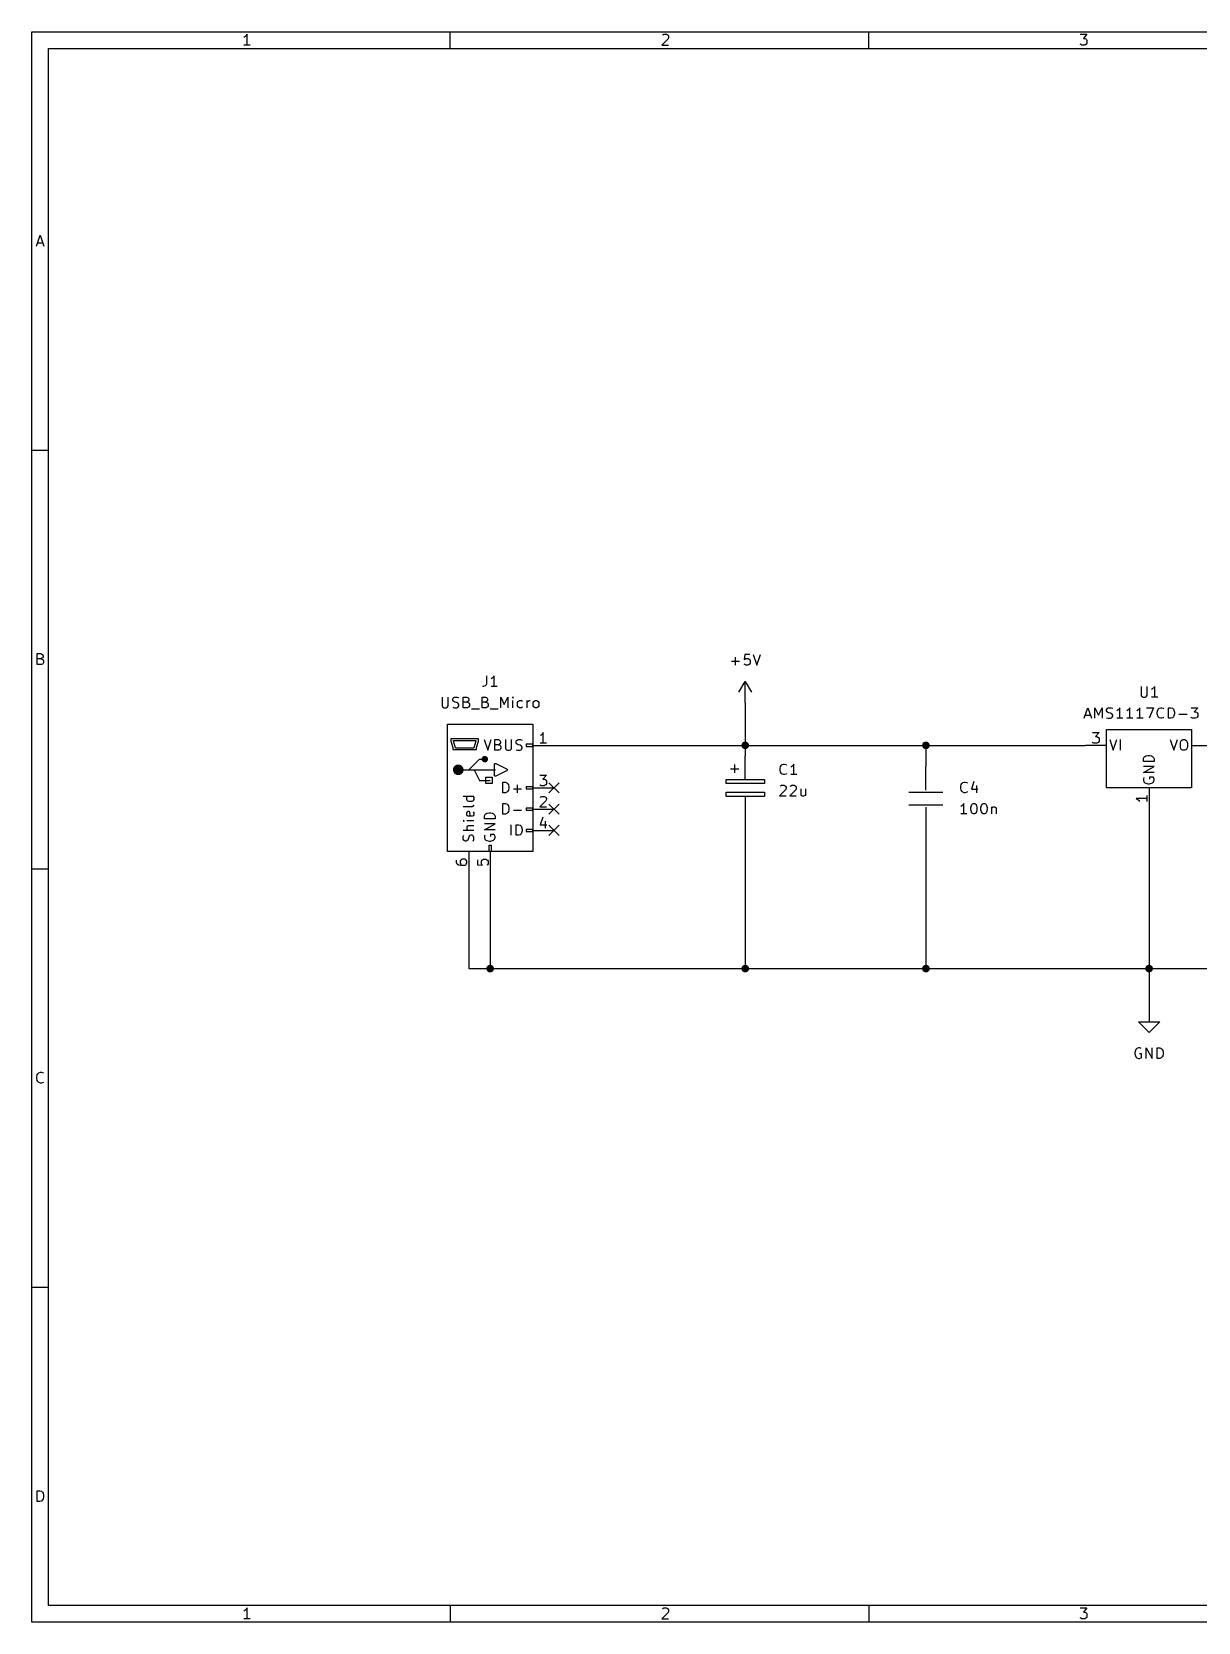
# Model space of a CAD drawing. Extents: x 0.4 to 11.3, y -7.9 to -0.4.
# Drawn here: x 0.39 to 5.88, y -7.87 to -0.39 of the extents above; entities that cross this region are included whole.
import ezdxf

# ---------------------------------------------------------------- set-up
doc = ezdxf.new("R2010")
doc.units = 0
doc.header["$MEASUREMENT"] = 0
for name, color, linetype in [('BLUE2', 5, 'CONTINUOUS'), ('CYAN2', 4, 'CONTINUOUS'), ('GREEN3', 91, 'CONTINUOUS'), ('LYELLOW', 51, 'CONTINUOUS'), ('RED2', 1, 'CONTINUOUS'), ('RED3', 11, 'CONTINUOUS')]:
    doc.layers.add(name, color=color, linetype=linetype)

msp = doc.modelspace()

# ---------------------------------------------------------------- linework, layer by layer
at = {"layer": 'BLUE2', "linetype": 'CONTINUOUS'}
for p, q in [((2.826, -3.926), (2.874, -3.974)), ((2.874, -3.926), (2.826, -3.974)), ((2.826, -4.026), (2.874, -4.074)), ((2.874, -4.026), (2.826, -4.074)), ((2.826, -4.126), (2.874, -4.174)), ((2.874, -4.126), (2.826, -4.174))]:
    msp.add_line(p, q, dxfattribs=at)
at = {"layer": 'CYAN2', "linetype": 'CONTINUOUS'}
for p, q in [((3.6857, -3.3538), (3.7238, -3.3538)), ((3.7048, -3.3728), (3.7048, -3.3347)), ((3.7476, -3.3228), (3.7452, -3.3466)), ((3.7452, -3.3466), (3.7476, -3.3442)), ((3.7714, -3.3228), (3.7476, -3.3228)), ((3.7476, -3.3442), (3.7524, -3.3419)), ((3.7524, -3.3419), (3.7643, -3.3419)), ((3.7643, -3.3419), (3.769, -3.3442)), ((3.769, -3.3442), (3.7714, -3.3466)), ((3.7714, -3.3466), (3.7738, -3.3514)), ((3.7738, -3.3633), (3.7714, -3.368)), ((3.7738, -3.3514), (3.7738, -3.3633)), ((3.7881, -3.3228), (3.8048, -3.3728)), ((3.8048, -3.3728), (3.8214, -3.3228)), ((2.5333, -3.4228), (2.5333, -3.4585)), ((2.5595, -3.4347), (2.5548, -3.4371)), ((2.5643, -3.4299), (2.5595, -3.4347)), ((2.569, -3.4228), (2.5643, -3.4299)), ((2.569, -3.4728), (2.569, -3.4228)), ((3.7476, -3.3704), (3.7452, -3.368)), ((3.7524, -3.3728), (3.7476, -3.3704)), ((3.7643, -3.3728), (3.7524, -3.3728)), ((3.769, -3.3704), (3.7643, -3.3728)), ((3.7714, -3.368), (3.769, -3.3704)), ((2.519, -3.4728), (2.5143, -3.4728)), ((2.5262, -3.4704), (2.519, -3.4728)), ((2.531, -3.4657), (2.5262, -3.4704)), ((2.5333, -3.4585), (2.531, -3.4657)), ((2.5833, -3.4728), (2.5548, -3.4728)), ((5.6119, -3.4728), (5.6119, -3.5133)), ((5.6119, -3.5133), (5.6143, -3.518)), ((5.6381, -3.518), (5.6405, -3.5133)), ((5.6405, -3.5133), (5.6405, -3.4728)), ((5.6667, -3.4847), (5.6619, -3.4871)), ((5.6714, -3.4799), (5.6667, -3.4847)), ((5.6762, -3.4728), (5.6714, -3.4799)), ((5.6762, -3.5228), (5.6762, -3.4728)), ((2.3238, -3.5228), (2.3238, -3.5633)), ((2.3238, -3.5633), (2.3262, -3.568)), ((2.3262, -3.568), (2.3286, -3.5704)), ((2.3286, -3.5704), (2.3333, -3.5728)), ((2.3333, -3.5728), (2.3429, -3.5728)), ((2.3429, -3.5728), (2.3476, -3.5704)), ((2.3476, -3.5704), (2.35, -3.568)), ((2.35, -3.568), (2.3524, -3.5633)), ((2.3524, -3.5633), (2.3524, -3.5228)), ((2.3738, -3.5323), (2.3762, -3.5276)), ((2.3738, -3.5371), (2.3738, -3.5323)), ((2.3762, -3.5419), (2.3738, -3.5371)), ((2.3738, -3.5704), (2.381, -3.5728)), ((2.3762, -3.5276), (2.3786, -3.5252)), ((2.3786, -3.5442), (2.3762, -3.5419)), ((2.3786, -3.5252), (2.3833, -3.5228)), ((2.3833, -3.5466), (2.3786, -3.5442)), ((2.381, -3.5728), (2.3929, -3.5728)), ((2.3833, -3.5228), (2.3952, -3.5228)), ((2.3929, -3.549), (2.3833, -3.5466)), ((2.3976, -3.5514), (2.3929, -3.549)), ((2.3929, -3.5728), (2.3976, -3.5704)), ((2.3952, -3.5228), (2.4024, -3.5252)), ((2.4, -3.5538), (2.3976, -3.5514)), ((2.3976, -3.5704), (2.4, -3.568)), ((2.4024, -3.5585), (2.4, -3.5538)), ((2.4, -3.568), (2.4024, -3.5633)), ((2.4024, -3.5633), (2.4024, -3.5585)), ((2.4238, -3.5728), (2.4238, -3.5228)), ((2.4238, -3.5228), (2.4405, -3.5228)), ((2.4405, -3.5466), (2.4238, -3.5466)), ((2.4429, -3.5728), (2.4238, -3.5728)), ((2.4405, -3.5228), (2.4452, -3.5252)), ((2.4452, -3.5442), (2.4405, -3.5466)), ((2.4405, -3.5466), (2.4476, -3.549)), ((2.4476, -3.5704), (2.4429, -3.5728)), ((2.4452, -3.5252), (2.4476, -3.5276)), ((2.4476, -3.5419), (2.4452, -3.5442)), ((2.4476, -3.5276), (2.45, -3.5323)), ((2.45, -3.5371), (2.4476, -3.5419)), ((2.4476, -3.549), (2.45, -3.5514)), ((2.45, -3.568), (2.4476, -3.5704)), ((2.45, -3.5323), (2.45, -3.5371)), ((2.45, -3.5514), (2.4524, -3.5561)), ((2.4524, -3.5633), (2.45, -3.568)), ((2.4524, -3.5561), (2.4524, -3.5633)), ((2.4619, -3.5776), (2.5, -3.5776)), ((2.5119, -3.5728), (2.5119, -3.5228)), ((2.5119, -3.5228), (2.5286, -3.5228)), ((2.5286, -3.5466), (2.5119, -3.5466)), ((2.5309, -3.5728), (2.5119, -3.5728)), ((2.5286, -3.5228), (2.5333, -3.5252)), ((2.5333, -3.5442), (2.5286, -3.5466)), ((2.5286, -3.5466), (2.5357, -3.549)), ((2.5357, -3.5704), (2.5309, -3.5728)), ((2.5333, -3.5252), (2.5357, -3.5276)), ((2.5357, -3.5419), (2.5333, -3.5442)), ((2.5357, -3.5276), (2.5381, -3.5323)), ((2.5381, -3.5371), (2.5357, -3.5419)), ((2.5357, -3.549), (2.5381, -3.5514)), ((2.5381, -3.568), (2.5357, -3.5704)), ((2.5381, -3.5323), (2.5381, -3.5371)), ((2.5381, -3.5514), (2.5405, -3.5561)), ((2.5405, -3.5633), (2.5381, -3.568)), ((2.5405, -3.5561), (2.5405, -3.5633)), ((2.55, -3.5776), (2.5881, -3.5776)), ((2.6, -3.5728), (2.6, -3.5228)), ((2.6, -3.5228), (2.6167, -3.5585)), ((2.6167, -3.5585), (2.6333, -3.5228)), ((2.6333, -3.5228), (2.6333, -3.5728)), ((2.6571, -3.5228), (2.6548, -3.5252)), ((2.6548, -3.5252), (2.6571, -3.5276)), ((2.6595, -3.5252), (2.6571, -3.5228)), ((2.6571, -3.5228), (2.6571, -3.5276)), ((2.6571, -3.5276), (2.6595, -3.5252)), ((2.6571, -3.5728), (2.6571, -3.5395)), ((2.6786, -3.549), (2.6809, -3.5442)), ((2.6786, -3.5633), (2.6786, -3.549)), ((2.6809, -3.568), (2.6786, -3.5633)), ((2.6809, -3.5442), (2.6833, -3.5419)), ((2.6833, -3.5704), (2.6809, -3.568)), ((2.6833, -3.5419), (2.6881, -3.5395)), ((2.6881, -3.5728), (2.6833, -3.5704)), ((2.6881, -3.5395), (2.6976, -3.5395)), ((2.6976, -3.5728), (2.6881, -3.5728)), ((2.6976, -3.5395), (2.7024, -3.5419)), ((2.7024, -3.5704), (2.6976, -3.5728)), ((2.7238, -3.5728), (2.7238, -3.5395)), ((2.7238, -3.549), (2.7262, -3.5442)), ((2.7262, -3.5442), (2.7286, -3.5419)), ((2.7286, -3.5419), (2.7333, -3.5395)), ((2.7333, -3.5395), (2.7381, -3.5395)), ((2.7524, -3.549), (2.7548, -3.5442)), ((2.7524, -3.5633), (2.7524, -3.549)), ((2.7548, -3.568), (2.7524, -3.5633)), ((2.7548, -3.5442), (2.7571, -3.5419)), ((2.7571, -3.5704), (2.7548, -3.568)), ((2.7571, -3.5419), (2.7619, -3.5395)), ((2.7619, -3.5728), (2.7571, -3.5704)), ((2.7619, -3.5395), (2.769, -3.5395)), ((2.769, -3.5728), (2.7619, -3.5728)), ((2.769, -3.5395), (2.7738, -3.5419)), ((2.7738, -3.5704), (2.769, -3.5728)), ((2.7738, -3.5419), (2.7762, -3.5442)), ((2.7762, -3.568), (2.7738, -3.5704)), ((2.7762, -3.5442), (2.7786, -3.549)), ((2.7786, -3.5633), (2.7762, -3.568)), ((2.7786, -3.549), (2.7786, -3.5633)), ((5.3452, -3.6228), (5.3619, -3.5728)), ((5.3619, -3.5728), (5.3786, -3.6228)), ((5.3952, -3.6228), (5.3952, -3.5728)), ((5.3952, -3.5728), (5.4119, -3.6085)), ((5.4119, -3.6085), (5.4286, -3.5728)), ((5.4286, -3.5728), (5.4286, -3.6228)), ((5.45, -3.5823), (5.4524, -3.5776)), ((5.45, -3.5871), (5.45, -3.5823)), ((5.4524, -3.5919), (5.45, -3.5871)), ((5.4524, -3.5776), (5.4548, -3.5752)), ((5.4548, -3.5752), (5.4595, -3.5728)), ((5.4595, -3.5728), (5.4714, -3.5728)), ((5.4714, -3.5728), (5.4786, -3.5752)), ((5.5024, -3.5847), (5.4976, -3.5871)), ((5.5071, -3.5799), (5.5024, -3.5847)), ((5.5119, -3.5728), (5.5071, -3.5799)), ((5.5119, -3.6228), (5.5119, -3.5728)), ((5.55, -3.5847), (5.5452, -3.5871)), ((5.5548, -3.5799), (5.55, -3.5847)), ((5.5595, -3.5728), (5.5548, -3.5799)), ((5.5595, -3.6228), (5.5595, -3.5728)), ((5.5976, -3.5847), (5.5929, -3.5871)), ((5.6024, -3.5799), (5.5976, -3.5847)), ((5.6071, -3.5728), (5.6024, -3.5799)), ((5.6071, -3.6228), (5.6071, -3.5728)), ((5.6143, -3.518), (5.6167, -3.5204)), ((5.6167, -3.5204), (5.6214, -3.5228)), ((5.6214, -3.5228), (5.6309, -3.5228)), ((5.6309, -3.5228), (5.6357, -3.5204)), ((5.6357, -3.5204), (5.6381, -3.518)), ((5.6381, -3.5728), (5.6714, -3.5728)), ((5.6714, -3.5728), (5.65, -3.6228)), ((5.6905, -3.5228), (5.6619, -3.5228)), ((5.6881, -3.5942), (5.6905, -3.5847)), ((5.6905, -3.5847), (5.6929, -3.5799)), ((5.6929, -3.5799), (5.6976, -3.5752)), ((5.6976, -3.5752), (5.7048, -3.5728)), ((5.7048, -3.5728), (5.7095, -3.5728)), ((5.7095, -3.5728), (5.7167, -3.5752)), ((5.7167, -3.5752), (5.719, -3.5776)), ((5.7405, -3.6228), (5.7405, -3.5728)), ((5.7405, -3.5728), (5.7524, -3.5728)), ((5.7524, -3.5728), (5.7595, -3.5752)), ((5.7595, -3.5752), (5.7643, -3.5799)), ((5.7643, -3.5799), (5.7667, -3.5847)), ((5.7667, -3.5847), (5.769, -3.5942)), ((5.8476, -3.5728), (5.8786, -3.5728)), ((5.8786, -3.5728), (5.8619, -3.5919)), ((5.35, -3.6085), (5.3738, -3.6085)), ((5.45, -3.6204), (5.4571, -3.6228)), ((5.4548, -3.5942), (5.4524, -3.5919)), ((5.4595, -3.5966), (5.4548, -3.5942)), ((5.4571, -3.6228), (5.4691, -3.6228)), ((5.4691, -3.599), (5.4595, -3.5966)), ((5.4738, -3.6014), (5.4691, -3.599)), ((5.4691, -3.6228), (5.4738, -3.6204)), ((5.4762, -3.6038), (5.4738, -3.6014)), ((5.4738, -3.6204), (5.4762, -3.618)), ((5.4786, -3.6085), (5.4762, -3.6038)), ((5.4762, -3.618), (5.4786, -3.6133)), ((5.4786, -3.6133), (5.4786, -3.6085)), ((5.5262, -3.6228), (5.4976, -3.6228)), ((5.5738, -3.6228), (5.5452, -3.6228)), ((5.6214, -3.6228), (5.5929, -3.6228)), ((5.6881, -3.6014), (5.6881, -3.5942)), ((5.6905, -3.6109), (5.6881, -3.6014)), ((5.6929, -3.6157), (5.6905, -3.6109)), ((5.6976, -3.6204), (5.6929, -3.6157)), ((5.7048, -3.6228), (5.6976, -3.6204)), ((5.7095, -3.6228), (5.7048, -3.6228)), ((5.7167, -3.6204), (5.7095, -3.6228)), ((5.719, -3.618), (5.7167, -3.6204)), ((5.7524, -3.6228), (5.7405, -3.6228)), ((5.7595, -3.6204), (5.7524, -3.6228)), ((5.7643, -3.6157), (5.7595, -3.6204)), ((5.7667, -3.6109), (5.7643, -3.6157)), ((5.769, -3.6014), (5.7667, -3.6109)), ((5.769, -3.5942), (5.769, -3.6014)), ((5.7905, -3.6038), (5.8286, -3.6038)), ((5.85, -3.6204), (5.8476, -3.618)), ((5.8548, -3.6228), (5.85, -3.6204)), ((5.869, -3.6228), (5.8548, -3.6228)), ((5.8619, -3.5919), (5.869, -3.5919)), ((5.869, -3.5919), (5.8738, -3.5942)), ((5.8738, -3.6204), (5.869, -3.6228)), ((5.8738, -3.5942), (5.8762, -3.5966)), ((5.8762, -3.618), (5.8738, -3.6204)), ((5.8762, -3.5966), (5.8786, -3.6014)), ((5.8786, -3.6133), (5.8762, -3.618)), ((5.8786, -3.6014), (5.8786, -3.6133)), ((2.5219, -3.7231), (2.5386, -3.7731)), ((2.5386, -3.7731), (2.5552, -3.7231)), ((2.5719, -3.7731), (2.5719, -3.7231)), ((2.5719, -3.7231), (2.5886, -3.7231)), ((2.5886, -3.7231), (2.5933, -3.7255)), ((2.5933, -3.7255), (2.5957, -3.7279)), ((2.5957, -3.7279), (2.5981, -3.7327)), ((2.5981, -3.7374), (2.5957, -3.7422)), ((2.5981, -3.7327), (2.5981, -3.7374)), ((2.6219, -3.7231), (2.6219, -3.7636)), ((2.6505, -3.7636), (2.6505, -3.7231)), ((2.6719, -3.7327), (2.6743, -3.7279)), ((2.6719, -3.7374), (2.6719, -3.7327)), ((2.6743, -3.7422), (2.6719, -3.7374)), ((2.6743, -3.7279), (2.6767, -3.7255)), ((2.6767, -3.7255), (2.6814, -3.7231)), ((2.6814, -3.7231), (2.6933, -3.7231)), ((2.6933, -3.7231), (2.7005, -3.7255)), ((5.4648, -3.7231), (5.4814, -3.7731)), ((5.4814, -3.7731), (5.4981, -3.7231)), ((5.5148, -3.7731), (5.5148, -3.7231)), ((5.7495, -3.7231), (5.7662, -3.7731)), ((5.7662, -3.7731), (5.7829, -3.7231)), ((5.7971, -3.7398), (5.7995, -3.7303)), ((5.7971, -3.7565), (5.7971, -3.7398)), ((5.7995, -3.7303), (5.8043, -3.7255)), ((5.8043, -3.7255), (5.809, -3.7231)), ((5.809, -3.7231), (5.8186, -3.7231)), ((5.8186, -3.7231), (5.8233, -3.7255)), ((5.8233, -3.7255), (5.8281, -3.7303)), ((5.8281, -3.7303), (5.8305, -3.7398)), ((5.8305, -3.7398), (5.8305, -3.7565)), ((2.5886, -3.7469), (2.5719, -3.7469)), ((2.5909, -3.7731), (2.5719, -3.7731)), ((2.5933, -3.7446), (2.5886, -3.7469)), ((2.5886, -3.7469), (2.5957, -3.7493)), ((2.5957, -3.7708), (2.5909, -3.7731)), ((2.5957, -3.7422), (2.5933, -3.7446)), ((2.5957, -3.7493), (2.5981, -3.7517)), ((2.5981, -3.7684), (2.5957, -3.7708)), ((2.5981, -3.7517), (2.6005, -3.7565)), ((2.6005, -3.7636), (2.5981, -3.7684)), ((2.6005, -3.7565), (2.6005, -3.7636)), ((2.6219, -3.7636), (2.6243, -3.7684)), ((2.6243, -3.7684), (2.6267, -3.7708)), ((2.6267, -3.7708), (2.6314, -3.7731)), ((2.6314, -3.7731), (2.6409, -3.7731)), ((2.6409, -3.7731), (2.6457, -3.7708)), ((2.6457, -3.7708), (2.6481, -3.7684)), ((2.6481, -3.7684), (2.6505, -3.7636)), ((2.6719, -3.7708), (2.679, -3.7731)), ((2.6767, -3.7446), (2.6743, -3.7422)), ((2.6814, -3.7469), (2.6767, -3.7446)), ((2.679, -3.7731), (2.691, -3.7731)), ((2.691, -3.7493), (2.6814, -3.7469)), ((2.6957, -3.7517), (2.691, -3.7493)), ((2.691, -3.7731), (2.6957, -3.7708)), ((2.6981, -3.7541), (2.6957, -3.7517)), ((2.6957, -3.7708), (2.6981, -3.7684)), ((2.7005, -3.7588), (2.6981, -3.7541)), ((2.6981, -3.7684), (2.7005, -3.7636)), ((2.7005, -3.7636), (2.7005, -3.7588)), ((5.6231, -3.8138), (5.6255, -3.8067)), ((5.6231, -3.8257), (5.6231, -3.8138)), ((5.6255, -3.8067), (5.6303, -3.8019)), ((5.6303, -3.8019), (5.635, -3.7995)), ((5.635, -3.7995), (5.6446, -3.7971)), ((5.6446, -3.7971), (5.6517, -3.7971)), ((5.6517, -3.7971), (5.6612, -3.7995)), ((5.6612, -3.7995), (5.666, -3.8019)), ((5.666, -3.8019), (5.6708, -3.8067)), ((5.6708, -3.8067), (5.6731, -3.8138)), ((5.6731, -3.8138), (5.6731, -3.8257)), ((5.7995, -3.766), (5.7971, -3.7565)), ((5.8043, -3.7708), (5.7995, -3.766)), ((5.809, -3.7731), (5.8043, -3.7708)), ((5.8186, -3.7731), (5.809, -3.7731)), ((5.8233, -3.7708), (5.8186, -3.7731)), ((5.8281, -3.766), (5.8233, -3.7708)), ((5.8305, -3.7565), (5.8281, -3.766)), ((3.9139, -3.8592), (3.9163, -3.8497)), ((3.9139, -3.8664), (3.9139, -3.8592)), ((3.9163, -3.8759), (3.9139, -3.8664)), ((3.9163, -3.8497), (3.9187, -3.8449)), ((3.9187, -3.8807), (3.9163, -3.8759)), ((3.9187, -3.8449), (3.9234, -3.8402)), ((3.9234, -3.8854), (3.9187, -3.8807)), ((3.9234, -3.8402), (3.9306, -3.8378)), ((3.9306, -3.8878), (3.9234, -3.8854)), ((3.9306, -3.8378), (3.9353, -3.8378)), ((3.9353, -3.8878), (3.9306, -3.8878)), ((3.9353, -3.8378), (3.9425, -3.8402)), ((3.9425, -3.8854), (3.9353, -3.8878)), ((3.9425, -3.8402), (3.9449, -3.8426)), ((3.9449, -3.883), (3.9425, -3.8854)), ((3.9687, -3.8497), (3.9639, -3.8521)), ((3.9925, -3.8878), (3.9639, -3.8878)), ((3.9734, -3.8449), (3.9687, -3.8497)), ((3.9782, -3.8378), (3.9734, -3.8449)), ((3.9782, -3.8878), (3.9782, -3.8378)), ((5.6731, -3.8257), (5.6231, -3.8257)), ((5.6231, -3.8781), (5.6731, -3.8495)), ((5.6731, -3.8495), (5.6231, -3.8495)), ((5.6731, -3.8781), (5.6231, -3.8781)), ((2.61, -3.9731), (2.61, -3.9231)), ((2.61, -3.9231), (2.6219, -3.9231)), ((2.6219, -3.9231), (2.629, -3.9255)), ((2.629, -3.9255), (2.6338, -3.9303)), ((2.6338, -3.9303), (2.6362, -3.935)), ((2.6362, -3.9612), (2.6338, -3.966)), ((2.6362, -3.935), (2.6386, -3.9446)), ((2.6386, -3.9517), (2.6362, -3.9612)), ((2.6386, -3.9446), (2.6386, -3.9517)), ((2.66, -3.9541), (2.6981, -3.9541)), ((2.679, -3.9731), (2.679, -3.935)), ((3.9401, -3.9592), (3.9115, -3.9878)), ((3.9139, -3.9426), (3.9163, -3.9402)), ((3.9163, -3.9402), (3.921, -3.9378)), ((3.921, -3.9378), (3.9329, -3.9378)), ((3.9329, -3.9378), (3.9377, -3.9402)), ((3.9377, -3.9402), (3.9401, -3.9426)), ((3.9401, -3.9426), (3.9425, -3.9473)), ((3.9425, -3.9521), (3.9401, -3.9592)), ((3.9425, -3.9473), (3.9425, -3.9521)), ((3.9877, -3.9592), (3.9591, -3.9878)), ((3.9615, -3.9426), (3.9639, -3.9402)), ((3.9639, -3.9402), (3.9687, -3.9378)), ((3.9687, -3.9378), (3.9806, -3.9378)), ((3.9806, -3.9378), (3.9853, -3.9402)), ((3.9853, -3.9402), (3.9877, -3.9426)), ((3.9877, -3.9426), (3.9901, -3.9473)), ((3.9901, -3.9521), (3.9877, -3.9592)), ((3.9901, -3.9473), (3.9901, -3.9521)), ((4.0115, -3.9545), (4.0115, -3.9807)), ((4.0329, -3.9545), (4.0329, -3.9878)), ((4.7639, -3.9442), (4.7663, -3.9347)), ((4.7639, -3.9514), (4.7639, -3.9442)), ((4.7663, -3.9609), (4.7639, -3.9514)), ((4.7663, -3.9347), (4.7687, -3.9299)), ((4.7687, -3.9657), (4.7663, -3.9609)), ((4.7687, -3.9299), (4.7734, -3.9252)), ((4.7734, -3.9252), (4.7806, -3.9228)), ((4.7806, -3.9228), (4.7853, -3.9228)), ((4.7853, -3.9228), (4.7925, -3.9252)), ((4.7925, -3.9252), (4.7949, -3.9276)), ((4.8258, -3.9204), (4.8139, -3.9561)), ((4.8139, -3.9561), (4.8449, -3.9561)), ((4.8377, -3.9395), (4.8377, -3.9728)), ((5.6255, -3.9019), (5.6231, -3.9067)), ((5.6231, -3.9067), (5.6231, -3.9138)), ((5.6231, -3.9138), (5.6255, -3.9209)), ((5.6255, -3.9209), (5.6303, -3.9257)), ((5.6303, -3.9257), (5.635, -3.9281)), ((5.635, -3.9281), (5.6446, -3.9305)), ((5.6446, -3.9305), (5.6517, -3.9305)), ((5.6684, -3.8995), (5.6517, -3.8995)), ((5.6517, -3.8995), (5.6517, -3.909)), ((5.6517, -3.9305), (5.6612, -3.9281)), ((5.6612, -3.9281), (5.666, -3.9257)), ((5.666, -3.9257), (5.6708, -3.9209)), ((5.6708, -3.9019), (5.6684, -3.8995)), ((5.6731, -3.909), (5.6708, -3.9019)), ((5.6708, -3.9209), (5.6731, -3.9138)), ((5.6731, -3.9138), (5.6731, -3.909)), ((2.4731, -3.991), (2.4231, -3.991)), ((2.466, -4.0386), (2.4231, -4.0386)), ((2.4398, -3.9957), (2.4422, -3.991)), ((2.4398, -4.0052), (2.4398, -3.9957)), ((2.4422, -4.01), (2.4398, -4.0052)), ((2.4446, -4.0124), (2.4422, -4.01)), ((2.4493, -4.0148), (2.4446, -4.0124)), ((2.4636, -4.0148), (2.4493, -4.0148)), ((2.4684, -4.0124), (2.4636, -4.0148)), ((2.4708, -4.0362), (2.466, -4.0386)), ((2.4708, -4.01), (2.4684, -4.0124)), ((2.4708, -3.991), (2.4731, -3.9957)), ((2.4731, -4.0052), (2.4708, -4.01)), ((2.4731, -4.0314), (2.4708, -4.0362)), ((2.4731, -3.9957), (2.4731, -4.0052)), ((2.6219, -3.9731), (2.61, -3.9731)), ((2.61, -4.0731), (2.61, -4.0231)), ((2.61, -4.0231), (2.6219, -4.0231)), ((2.629, -3.9708), (2.6219, -3.9731)), ((2.6219, -4.0231), (2.629, -4.0255)), ((2.6338, -3.966), (2.629, -3.9708)), ((2.629, -4.0255), (2.6338, -4.0303)), ((2.6338, -4.0303), (2.6362, -4.035)), ((2.6362, -4.035), (2.6386, -4.0446)), ((3.9115, -3.9878), (3.9425, -3.9878)), ((3.9591, -3.9878), (3.9901, -3.9878)), ((4.0115, -3.9807), (4.0139, -3.9854)), ((4.0139, -3.9854), (4.0187, -3.9878)), ((4.0187, -3.9878), (4.0258, -3.9878)), ((4.0258, -3.9878), (4.0306, -3.9854)), ((4.0306, -3.9854), (4.0329, -3.983)), ((4.7687, -4.0347), (4.7639, -4.0371)), ((4.7734, -3.9704), (4.7687, -3.9657)), ((4.7734, -4.0299), (4.7687, -4.0347)), ((4.7806, -3.9728), (4.7734, -3.9704)), ((4.7782, -4.0228), (4.7734, -4.0299)), ((4.7782, -4.0728), (4.7782, -4.0228)), ((4.7853, -3.9728), (4.7806, -3.9728)), ((4.7925, -3.9704), (4.7853, -3.9728)), ((4.7949, -3.968), (4.7925, -3.9704)), ((4.8115, -4.0418), (4.8139, -4.0323)), ((4.8139, -4.0323), (4.8163, -4.0276)), ((4.8163, -4.0276), (4.8187, -4.0252)), ((4.8187, -4.0252), (4.8234, -4.0228)), ((4.8234, -4.0228), (4.8282, -4.0228)), ((4.8282, -4.0228), (4.8329, -4.0252)), ((4.8329, -4.0252), (4.8353, -4.0276)), ((4.8353, -4.0276), (4.8377, -4.0323)), ((4.8377, -4.0323), (4.8401, -4.0418)), ((4.8591, -4.0418), (4.8615, -4.0323)), ((4.8615, -4.0323), (4.8639, -4.0276)), ((4.8639, -4.0276), (4.8663, -4.0252)), ((4.8663, -4.0252), (4.871, -4.0228)), ((4.871, -4.0228), (4.8758, -4.0228)), ((4.8758, -4.0228), (4.8806, -4.0252)), ((4.8806, -4.0252), (4.8829, -4.0276)), ((4.8829, -4.0276), (4.8853, -4.0323)), ((4.8853, -4.0323), (4.8877, -4.0418)), ((4.9091, -4.0395), (4.9091, -4.0728)), ((4.9115, -4.0418), (4.9163, -4.0395)), ((4.9163, -4.0395), (4.9234, -4.0395)), ((4.9234, -4.0395), (4.9282, -4.0418)), ((2.4255, -4.1029), (2.4231, -4.1052)), ((2.4231, -4.1052), (2.4255, -4.1076)), ((2.4231, -4.1052), (2.4279, -4.1052)), ((2.4279, -4.1052), (2.4255, -4.1029)), ((2.4255, -4.1076), (2.4279, -4.1052)), ((2.4398, -4.0671), (2.4422, -4.0624)), ((2.4398, -4.0767), (2.4398, -4.0671)), ((2.4422, -4.0814), (2.4398, -4.0767)), ((2.4731, -4.1052), (2.4398, -4.1052)), ((2.4422, -4.0624), (2.4469, -4.06)), ((2.4469, -4.0838), (2.4422, -4.0814)), ((2.4469, -4.06), (2.4517, -4.06)), ((2.466, -4.0838), (2.4469, -4.0838)), ((2.4517, -4.06), (2.4565, -4.0838)), ((2.4708, -4.0814), (2.466, -4.0838)), ((2.4708, -4.0624), (2.4731, -4.0671)), ((2.4731, -4.0767), (2.4708, -4.0814)), ((2.4731, -4.0671), (2.4731, -4.0767)), ((2.5231, -4.0838), (2.5255, -4.0767)), ((2.5231, -4.0957), (2.5231, -4.0838)), ((2.5731, -4.0957), (2.5231, -4.0957)), ((2.5255, -4.0767), (2.5303, -4.0719)), ((2.5303, -4.0719), (2.535, -4.0695)), ((2.535, -4.0695), (2.5446, -4.0671)), ((2.5446, -4.0671), (2.5517, -4.0671)), ((2.5517, -4.0671), (2.5612, -4.0695)), ((2.5612, -4.0695), (2.566, -4.0719)), ((2.566, -4.0719), (2.5708, -4.0767)), ((2.5708, -4.0767), (2.5731, -4.0838)), ((2.5731, -4.0838), (2.5731, -4.0957)), ((2.6219, -4.0731), (2.61, -4.0731)), ((2.629, -4.0708), (2.6219, -4.0731)), ((2.6338, -4.066), (2.629, -4.0708)), ((2.6362, -4.0612), (2.6338, -4.066)), ((2.6386, -4.0517), (2.6362, -4.0612)), ((2.6386, -4.0446), (2.6386, -4.0517)), ((2.66, -4.0541), (2.6981, -4.0541)), ((4.7925, -4.0728), (4.7639, -4.0728)), ((4.8115, -4.0538), (4.8115, -4.0418)), ((4.8139, -4.0633), (4.8115, -4.0538)), ((4.8163, -4.068), (4.8139, -4.0633)), ((4.8187, -4.0704), (4.8163, -4.068)), ((4.8234, -4.0728), (4.8187, -4.0704)), ((4.8282, -4.0728), (4.8234, -4.0728)), ((4.8329, -4.0704), (4.8282, -4.0728)), ((4.8353, -4.068), (4.8329, -4.0704)), ((4.8377, -4.0633), (4.8353, -4.068)), ((4.8401, -4.0538), (4.8377, -4.0633)), ((4.8401, -4.0418), (4.8401, -4.0538)), ((4.8591, -4.0538), (4.8591, -4.0418)), ((4.8615, -4.0633), (4.8591, -4.0538)), ((4.8639, -4.068), (4.8615, -4.0633)), ((4.8663, -4.0704), (4.8639, -4.068)), ((4.871, -4.0728), (4.8663, -4.0704)), ((4.8758, -4.0728), (4.871, -4.0728)), ((4.8806, -4.0704), (4.8758, -4.0728)), ((4.8829, -4.068), (4.8806, -4.0704)), ((4.8853, -4.0633), (4.8829, -4.068)), ((4.8877, -4.0538), (4.8853, -4.0633)), ((4.8877, -4.0418), (4.8877, -4.0538)), ((4.9091, -4.0442), (4.9115, -4.0418)), ((4.9282, -4.0418), (4.9306, -4.0466)), ((4.9306, -4.0466), (4.9306, -4.0728)), ((2.4731, -4.1505), (2.4231, -4.1505)), ((2.4231, -4.179), (2.4255, -4.1719)), ((2.4231, -4.1909), (2.4231, -4.179)), ((2.4422, -4.1314), (2.4398, -4.1362)), ((2.4398, -4.1362), (2.4398, -4.1433)), ((2.4398, -4.1433), (2.4422, -4.1481)), ((2.4469, -4.129), (2.4422, -4.1314)), ((2.4422, -4.1481), (2.4446, -4.1505)), ((2.4731, -4.129), (2.4469, -4.129)), ((2.4493, -4.1814), (2.4469, -4.1909)), ((2.4517, -4.1767), (2.4493, -4.1814)), ((2.4541, -4.1743), (2.4517, -4.1767)), ((2.4588, -4.1719), (2.4541, -4.1743)), ((2.4636, -4.1719), (2.4588, -4.1719)), ((2.4684, -4.1743), (2.4636, -4.1719)), ((2.4708, -4.1767), (2.4684, -4.1743)), ((2.4731, -4.1814), (2.4708, -4.1767)), ((2.4731, -4.1933), (2.4731, -4.1814)), ((2.5231, -4.1481), (2.5731, -4.1195)), ((2.5731, -4.1195), (2.5231, -4.1195)), ((2.5731, -4.1481), (2.5231, -4.1481)), ((2.5255, -4.1719), (2.5231, -4.1767)), ((2.5231, -4.1767), (2.5231, -4.1838)), ((2.5231, -4.1838), (2.5255, -4.1909)), ((2.5684, -4.1695), (2.5517, -4.1695)), ((2.5517, -4.1695), (2.5517, -4.179)), ((2.5708, -4.1719), (2.5684, -4.1695)), ((2.5731, -4.179), (2.5708, -4.1719)), ((2.5708, -4.1909), (2.5731, -4.1838)), ((2.5731, -4.1838), (2.5731, -4.179)), ((2.6481, -4.1731), (2.6481, -4.1231)), ((2.6719, -4.1731), (2.6719, -4.1231)), ((2.6719, -4.1231), (2.6838, -4.1231)), ((2.6838, -4.1731), (2.6719, -4.1731)), ((2.6838, -4.1231), (2.6909, -4.1255)), ((2.6909, -4.1708), (2.6838, -4.1731)), ((2.6909, -4.1255), (2.6957, -4.1303)), ((2.6957, -4.166), (2.6909, -4.1708)), ((2.6957, -4.1303), (2.6981, -4.135)), ((2.6981, -4.1612), (2.6957, -4.166)), ((2.6981, -4.135), (2.7005, -4.1446)), ((2.7005, -4.1517), (2.6981, -4.1612)), ((2.7005, -4.1446), (2.7005, -4.1517)), ((2.4255, -4.1957), (2.4231, -4.1909)), ((2.4279, -4.1981), (2.4255, -4.1957)), ((2.4327, -4.2005), (2.4279, -4.1981)), ((2.4374, -4.2005), (2.4327, -4.2005)), ((2.4422, -4.1981), (2.4374, -4.2005)), ((2.4446, -4.1957), (2.4422, -4.1981)), ((2.4469, -4.1909), (2.4446, -4.1957)), ((2.4708, -4.2005), (2.4731, -4.1933)), ((2.5255, -4.1909), (2.5303, -4.1957)), ((2.5303, -4.1957), (2.535, -4.1981)), ((2.535, -4.1981), (2.5446, -4.2005)), ((2.5446, -4.2005), (2.5517, -4.2005)), ((2.5517, -4.2005), (2.5612, -4.1981)), ((2.5612, -4.1981), (2.566, -4.1957)), ((2.566, -4.1957), (2.5708, -4.1909)), ((5.5857, -5.1847), (5.5833, -5.1942)), ((5.5833, -5.1942), (5.5833, -5.2014)), ((5.5833, -5.2014), (5.5857, -5.2109)), ((5.5881, -5.1799), (5.5857, -5.1847)), ((5.5857, -5.2109), (5.5881, -5.2157)), ((5.5929, -5.1752), (5.5881, -5.1799)), ((5.5881, -5.2157), (5.5929, -5.2204)), ((5.6, -5.1728), (5.5929, -5.1752)), ((5.5929, -5.2204), (5.6, -5.2228)), ((5.6071, -5.1728), (5.6, -5.1728)), ((5.6, -5.2228), (5.6048, -5.2228)), ((5.6143, -5.2014), (5.6048, -5.2014)), ((5.6048, -5.2228), (5.6119, -5.2204)), ((5.6119, -5.1752), (5.6071, -5.1728)), ((5.6119, -5.2204), (5.6143, -5.218)), ((5.6143, -5.218), (5.6143, -5.2014)), ((5.6357, -5.2228), (5.6357, -5.1728)), ((5.6357, -5.1728), (5.6643, -5.2228)), ((5.6643, -5.2228), (5.6643, -5.1728)), ((5.6881, -5.2228), (5.6881, -5.1728)), ((5.6881, -5.1728), (5.7, -5.1728)), ((5.7, -5.2228), (5.6881, -5.2228)), ((5.7, -5.1728), (5.7071, -5.1752)), ((5.7071, -5.2204), (5.7, -5.2228)), ((5.7071, -5.1752), (5.7119, -5.1799)), ((5.7119, -5.2157), (5.7071, -5.2204)), ((5.7119, -5.1799), (5.7143, -5.1847)), ((5.7143, -5.2109), (5.7119, -5.2157)), ((5.7143, -5.1847), (5.7167, -5.1942)), ((5.7167, -5.2014), (5.7143, -5.2109)), ((5.7167, -5.1942), (5.7167, -5.2014))]:
    msp.add_line(p, q, dxfattribs=at)
at = {"layer": 'GREEN3', "linetype": 'CONTINUOUS'}
for p, q in [((3.75, -3.55), (3.75, -3.75)), ((2.85, -3.75), (3.75, -3.75)), ((3.75, -3.75), (3.75, -3.8)), ((3.75, -3.75), (4.6, -3.75)), ((4.6, -3.75), (4.6, -3.85)), ((4.6, -3.75), (5.35, -3.75)), ((3.75, -4.1), (3.75, -4.8)), ((5.65, -4.05), (5.65, -4.8)), ((4.6, -4.15), (4.6, -4.8)), ((2.45, -4.35), (2.45, -4.8)), ((2.55, -4.35), (2.55, -4.8)), ((2.45, -4.8), (2.55, -4.8)), ((2.55, -4.8), (3.75, -4.8)), ((3.75, -4.8), (4.6, -4.8)), ((4.6, -4.8), (5.65, -4.8)), ((5.65, -4.8), (5.65, -5)), ((5.65, -4.8), (6.8, -4.8))]:
    msp.add_line(p, q, dxfattribs=at)
at = {"layer": 'GREEN3', "const_width": 0.018}
for points in [[(3.741, -3.75, 1), (3.759, -3.75, 1)], [(4.591, -3.75, 1), (4.609, -3.75, 1)], [(2.541, -4.8, 1), (2.559, -4.8, 1)], [(3.741, -4.8, 1), (3.759, -4.8, 1)], [(4.591, -4.8, 1), (4.609, -4.8, 1)], [(5.641, -4.8, 1), (5.659, -4.8, 1)]]:
    msp.add_lwpolyline(points, format="xyb", close=True, dxfattribs=at)
at = {"layer": 'LYELLOW', "linetype": 'CONTINUOUS'}
for p, q in [((2.35, -4.25), (2.35, -3.65)), ((2.35, -3.65), (2.75, -3.65)), ((2.75, -3.65), (2.75, -4.25)), ((5.45, -3.95), (5.45, -3.675)), ((5.45, -3.675), (5.85, -3.675)), ((5.85, -3.675), (5.85, -3.95)), ((5.85, -3.95), (5.45, -3.95)), ((2.75, -4.25), (2.35, -4.25))]:
    msp.add_line(p, q, dxfattribs=at)
at = {"layer": 'RED2', "linetype": 'CONTINUOUS'}
for p, q in [((0.3937, -0.3937), (11.2993, -0.3937)), ((0.3937, -7.8743), (0.3937, -0.3937)), ((1.3965, -0.4174), (1.3916, -0.4199)), ((1.4013, -0.4126), (1.3965, -0.4174)), ((1.4062, -0.4053), (1.4013, -0.4126)), ((1.4062, -0.4564), (1.4062, -0.4053)), ((2.3622, -0.4724), (2.3622, -0.3937)), ((3.3869, -0.4272), (3.3576, -0.4564)), ((3.3601, -0.4101), (3.3625, -0.4077)), ((3.3625, -0.4077), (3.3674, -0.4053)), ((3.3674, -0.4053), (3.3796, -0.4053)), ((3.3796, -0.4053), (3.3845, -0.4077)), ((3.3845, -0.4077), (3.3869, -0.4101)), ((3.3869, -0.4101), (3.3893, -0.415)), ((3.3893, -0.4199), (3.3869, -0.4272)), ((3.3893, -0.415), (3.3893, -0.4199)), ((4.3307, -0.4724), (4.3307, -0.3937)), ((5.3262, -0.4053), (5.3578, -0.4053)), ((5.3578, -0.4053), (5.3408, -0.4248)), ((5.3408, -0.4248), (5.3481, -0.4248)), ((5.3481, -0.4248), (5.353, -0.4272)), ((5.353, -0.4272), (5.3554, -0.4296)), ((5.3554, -0.4296), (5.3578, -0.4345)), ((5.3578, -0.4467), (5.3554, -0.4516)), ((5.3578, -0.4345), (5.3578, -0.4467)), ((0.4724, -0.4724), (11.2206, -0.4724)), ((0.4724, -7.7956), (0.4724, -0.4724)), ((1.4208, -0.4564), (1.3916, -0.4564)), ((3.3576, -0.4564), (3.3893, -0.4564)), ((5.3286, -0.454), (5.3262, -0.4516)), ((5.3335, -0.4564), (5.3286, -0.454)), ((5.3481, -0.4564), (5.3335, -0.4564)), ((5.353, -0.454), (5.3481, -0.4564)), ((5.3554, -0.4516), (5.353, -0.454)), ((0.416, -1.4013), (0.4331, -1.3501)), ((0.4209, -1.3867), (0.4453, -1.3867)), ((0.4331, -1.3501), (0.4501, -1.4013)), ((0.3937, -2.3622), (0.4724, -2.3622)), ((0.4197, -3.3698), (0.4197, -3.3186)), ((0.4197, -3.3186), (0.4367, -3.3186)), ((0.4367, -3.343), (0.4197, -3.343)), ((0.4367, -3.3186), (0.4416, -3.3211)), ((0.4416, -3.3406), (0.4367, -3.343)), ((0.4367, -3.343), (0.444, -3.3455)), ((0.4416, -3.3211), (0.444, -3.3235)), ((0.444, -3.3381), (0.4416, -3.3406)), ((0.444, -3.3235), (0.4465, -3.3284)), ((0.4465, -3.3333), (0.444, -3.3381)), ((0.444, -3.3455), (0.4465, -3.3479)), ((0.4465, -3.365), (0.444, -3.3674)), ((0.4465, -3.3284), (0.4465, -3.3333)), ((0.4465, -3.3479), (0.4489, -3.3528)), ((0.4489, -3.3601), (0.4465, -3.365)), ((0.4489, -3.3528), (0.4489, -3.3601)), ((0.4392, -3.3698), (0.4197, -3.3698)), ((0.444, -3.3674), (0.4392, -3.3698)), ((3.72, -3.5), (3.75, -3.45)), ((3.75, -3.45), (3.78, -3.5)), ((3.75, -3.55), (3.75, -3.45)), ((2.35, -4.25), (2.35, -3.65)), ((2.35, -3.65), (2.75, -3.65)), ((2.75, -3.65), (2.75, -4.25)), ((2.365, -3.72), (2.365, -3.73)), ((2.495, -3.72), (2.365, -3.72)), ((2.365, -3.73), (2.375, -3.76)), ((2.377, -3.7304), (2.3771, -3.7299)), ((2.3771, -3.7305), (2.377, -3.7304)), ((2.3771, -3.7292), (2.3773, -3.7288)), ((2.3771, -3.7293), (2.3771, -3.7292)), ((2.3771, -3.7294), (2.3771, -3.7293)), ((2.3771, -3.7299), (2.3771, -3.7294)), ((2.3771, -3.7306), (2.3771, -3.7305)), ((2.3771, -3.7307), (2.3771, -3.7306)), ((2.3772, -3.7309), (2.3771, -3.7307)), ((2.3872, -3.7609), (2.3772, -3.7309)), ((2.3773, -3.7288), (2.3775, -3.7283)), ((2.3775, -3.7283), (2.3776, -3.7283)), ((2.3776, -3.7282), (2.378, -3.7278)), ((2.3776, -3.7283), (2.3776, -3.7282)), ((2.378, -3.7278), (2.3783, -3.7275)), ((2.3783, -3.7275), (2.3784, -3.7275)), ((2.3784, -3.7275), (2.3785, -3.7274)), ((2.3785, -3.7274), (2.379, -3.7272)), ((2.379, -3.7272), (2.3794, -3.7271)), ((2.3794, -3.7271), (2.3796, -3.727)), ((2.3796, -3.727), (2.3796, -3.727)), ((2.3796, -3.727), (2.3797, -3.727)), ((2.3797, -3.727), (2.38, -3.727)), ((2.38, -3.727), (2.48, -3.727)), ((2.4828, -3.7309), (2.4728, -3.7609)), ((2.48, -3.727), (2.4803, -3.727)), ((2.4803, -3.727), (2.4804, -3.727)), ((2.4804, -3.727), (2.4804, -3.727)), ((2.4804, -3.727), (2.4806, -3.7271)), ((2.4806, -3.7271), (2.4811, -3.7273)), ((2.4811, -3.7273), (2.4815, -3.7274)), ((2.4815, -3.7274), (2.4816, -3.7275)), ((2.4816, -3.7275), (2.4817, -3.7275)), ((2.4817, -3.7275), (2.482, -3.7278)), ((2.482, -3.7278), (2.4824, -3.7282)), ((2.4824, -3.7282), (2.4824, -3.7283)), ((2.4824, -3.7283), (2.4825, -3.7283)), ((2.4825, -3.7283), (2.4827, -3.7288)), ((2.4827, -3.7288), (2.4829, -3.7292)), ((2.4829, -3.7307), (2.4828, -3.7309)), ((2.4829, -3.7292), (2.4829, -3.7293)), ((2.4829, -3.7293), (2.4829, -3.7294)), ((2.4829, -3.7294), (2.4829, -3.7299)), ((2.4829, -3.7299), (2.483, -3.7304)), ((2.483, -3.7304), (2.4829, -3.7305)), ((2.4829, -3.7305), (2.4829, -3.7306)), ((2.4829, -3.7306), (2.4829, -3.7307)), ((2.485, -3.76), (2.495, -3.73)), ((2.495, -3.73), (2.495, -3.72)), ((5.45, -3.95), (5.45, -3.675)), ((5.45, -3.675), (5.85, -3.675)), ((5.85, -3.675), (5.85, -3.95)), ((2.375, -3.76), (2.375, -3.77)), ((2.375, -3.77), (2.485, -3.77)), ((2.3874, -3.7615), (2.3872, -3.7609)), ((2.3875, -3.7616), (2.3874, -3.7615)), ((2.3875, -3.7617), (2.3875, -3.7616)), ((2.3878, -3.762), (2.3875, -3.7617)), ((2.3882, -3.7624), (2.3878, -3.762)), ((2.3883, -3.7624), (2.3882, -3.7624)), ((2.3883, -3.7625), (2.3883, -3.7624)), ((2.3888, -3.7627), (2.3883, -3.7625)), ((2.3892, -3.7629), (2.3888, -3.7627)), ((2.3893, -3.7629), (2.3892, -3.7629)), ((2.3894, -3.7629), (2.3893, -3.7629)), ((2.39, -3.763), (2.3894, -3.7629)), ((2.47, -3.763), (2.39, -3.763)), ((2.45, -3.865), (2.5, -3.815)), ((2.4706, -3.7629), (2.47, -3.763)), ((2.4707, -3.7629), (2.4706, -3.7629)), ((2.4708, -3.7629), (2.4707, -3.7629)), ((2.4712, -3.7627), (2.4708, -3.7629)), ((2.4717, -3.7625), (2.4712, -3.7627)), ((2.4718, -3.7624), (2.4717, -3.7624)), ((2.4717, -3.7624), (2.4717, -3.7625)), ((2.4722, -3.762), (2.4718, -3.7624)), ((2.4725, -3.7617), (2.4722, -3.762)), ((2.4726, -3.7615), (2.4725, -3.7616)), ((2.4725, -3.7616), (2.4725, -3.7617)), ((2.4728, -3.7609), (2.4726, -3.7615)), ((2.485, -3.77), (2.485, -3.76)), ((2.5, -3.815), (2.525, -3.815)), ((2.75, -3.745), (2.72, -3.745)), ((2.72, -3.745), (2.72, -3.755)), ((2.72, -3.755), (2.75, -3.755)), ((2.75, -3.755), (2.75, -3.745)), ((2.75, -3.75), (2.85, -3.75)), ((3.75, -3.91), (3.75, -3.8)), ((5.45, -3.75), (5.35, -3.75)), ((5.85, -3.75), (5.95, -3.75)), ((2.425, -3.865), (2.45, -3.865)), ((2.45, -3.865), (2.475, -3.865)), ((2.475, -3.865), (2.5, -3.915)), ((2.475, -3.865), (2.575, -3.865)), ((2.57, -3.84), (2.5701, -3.839)), ((2.57, -3.89), (2.57, -3.84)), ((2.5701, -3.839), (2.5702, -3.8389)), ((2.5702, -3.8387), (2.5705, -3.838)), ((2.5702, -3.8389), (2.5702, -3.8387)), ((2.5705, -3.838), (2.5708, -3.8372)), ((2.5708, -3.8372), (2.571, -3.8371)), ((2.571, -3.8369), (2.5717, -3.8364)), ((2.571, -3.8371), (2.571, -3.8369)), ((2.5717, -3.8364), (2.5722, -3.8358)), ((2.5722, -3.8358), (2.5724, -3.8358)), ((2.5724, -3.8358), (2.5725, -3.8357)), ((2.5725, -3.8357), (2.5733, -3.8354)), ((2.5733, -3.8354), (2.574, -3.8351)), ((2.574, -3.8351), (2.5742, -3.8351)), ((2.5742, -3.8351), (2.5744, -3.835)), ((2.5744, -3.835), (2.5752, -3.8351)), ((2.5752, -3.8351), (2.576, -3.8351)), ((2.576, -3.8351), (2.5761, -3.8352)), ((2.5761, -3.8352), (2.5763, -3.8352)), ((2.5763, -3.8352), (2.5772, -3.8355)), ((2.5772, -3.8355), (2.6272, -3.8605)), ((2.6272, -3.8695), (2.5772, -3.8945)), ((2.6272, -3.8605), (2.6274, -3.8606)), ((2.6274, -3.8694), (2.6272, -3.8695)), ((2.6274, -3.8606), (2.6275, -3.8607)), ((2.6275, -3.8693), (2.6274, -3.8694)), ((2.6275, -3.8607), (2.6276, -3.8607)), ((2.6276, -3.8693), (2.6275, -3.8693)), ((2.6276, -3.8607), (2.6281, -3.861)), ((2.6281, -3.869), (2.6276, -3.8693)), ((2.6281, -3.861), (2.6285, -3.8615)), ((2.6285, -3.8685), (2.6281, -3.869)), ((2.6285, -3.8615), (2.629, -3.8619)), ((2.629, -3.8681), (2.6285, -3.8685)), ((2.629, -3.8619), (2.6291, -3.8623)), ((2.6291, -3.8677), (2.629, -3.8681)), ((2.6291, -3.8623), (2.6293, -3.8625)), ((2.6293, -3.8675), (2.6291, -3.8677)), ((2.6293, -3.8625), (2.6295, -3.8631)), ((2.6295, -3.8669), (2.6293, -3.8675)), ((2.6295, -3.8631), (2.6298, -3.8637)), ((2.6298, -3.8663), (2.6295, -3.8669)), ((2.6298, -3.8637), (2.6298, -3.864)), ((2.6298, -3.864), (2.63, -3.8644)), ((2.63, -3.8656), (2.6298, -3.866)), ((2.6298, -3.866), (2.6298, -3.8663)), ((2.63, -3.8644), (2.6299, -3.865)), ((2.6299, -3.865), (2.63, -3.8656)), ((3.68, -3.86), (3.72, -3.86)), ((3.7, -3.84), (3.7, -3.88)), ((4.6, -3.96), (4.6, -3.85)), ((2.5, -3.915), (2.55, -3.915)), ((2.53, -3.93), (2.53, -3.9)), ((2.53, -3.9), (2.56, -3.9)), ((2.56, -3.93), (2.53, -3.93)), ((2.56, -3.9), (2.56, -3.93)), ((2.5701, -3.891), (2.57, -3.89)), ((2.5702, -3.8911), (2.5701, -3.891)), ((2.5702, -3.8913), (2.5702, -3.8911)), ((2.5705, -3.892), (2.5702, -3.8913)), ((2.5708, -3.8928), (2.5705, -3.892)), ((2.571, -3.8929), (2.5708, -3.8928)), ((2.571, -3.8931), (2.571, -3.8929)), ((2.5717, -3.8936), (2.571, -3.8931)), ((2.5722, -3.8942), (2.5717, -3.8936)), ((2.5724, -3.8942), (2.5722, -3.8942)), ((2.5725, -3.8943), (2.5724, -3.8942)), ((2.5733, -3.8946), (2.5725, -3.8943)), ((2.574, -3.8949), (2.5733, -3.8946)), ((2.5742, -3.8949), (2.574, -3.8949)), ((2.5744, -3.895), (2.5742, -3.8949)), ((2.5752, -3.8949), (2.5744, -3.895)), ((2.576, -3.8949), (2.5752, -3.8949)), ((2.5761, -3.8948), (2.576, -3.8949)), ((2.5763, -3.8948), (2.5761, -3.8948)), ((2.5772, -3.8945), (2.5763, -3.8948)), ((2.75, -3.945), (2.72, -3.945)), ((2.72, -3.945), (2.72, -3.955)), ((2.72, -3.955), (2.75, -3.955)), ((2.75, -3.955), (2.75, -3.945)), ((2.75, -3.95), (2.85, -3.95)), ((3.66, -3.93), (3.66, -3.91)), ((3.66, -3.91), (3.84, -3.91)), ((3.84, -3.93), (3.66, -3.93)), ((3.84, -3.91), (3.84, -3.93)), ((5.85, -3.95), (5.45, -3.95)), ((5.65, -3.95), (5.65, -4.05)), ((3.66, -3.99), (3.66, -3.97)), ((3.66, -3.97), (3.84, -3.97)), ((3.84, -3.99), (3.66, -3.99)), ((3.75, -3.99), (3.75, -4.1)), ((3.84, -3.97), (3.84, -3.99)), ((4.52, -3.97), (4.68, -3.97)), ((4.52, -4.03), (4.68, -4.03)), ((2.75, -4.045), (2.72, -4.045)), ((2.72, -4.045), (2.72, -4.055)), ((2.72, -4.055), (2.75, -4.055)), ((2.75, -4.055), (2.75, -4.045)), ((2.75, -4.05), (2.85, -4.05)), ((4.6, -4.04), (4.6, -4.15)), ((2.75, -4.145), (2.72, -4.145)), ((2.72, -4.145), (2.72, -4.155)), ((2.72, -4.155), (2.75, -4.155)), ((2.75, -4.155), (2.75, -4.145)), ((2.75, -4.15), (2.85, -4.15)), ((2.75, -4.25), (2.35, -4.25)), ((2.45, -4.25), (2.45, -4.35)), ((2.545, -4.25), (2.545, -4.22)), ((2.545, -4.22), (2.555, -4.22)), ((2.555, -4.25), (2.545, -4.25)), ((2.55, -4.25), (2.55, -4.35)), ((2.555, -4.22), (2.555, -4.25)), ((0.3937, -4.3307), (0.4724, -4.3307)), ((5.65, -5), (5.65, -5.05)), ((5.65, -5.1), (5.6, -5.05)), ((5.6, -5.05), (5.65, -5.05)), ((5.65, -5.05), (5.7, -5.05)), ((5.7, -5.05), (5.65, -5.1)), ((0.4172, -5.3091), (0.4197, -5.2993)), ((0.4172, -5.3164), (0.4172, -5.3091)), ((0.4197, -5.2993), (0.4221, -5.2945)), ((0.4221, -5.2945), (0.427, -5.2896)), ((0.427, -5.2896), (0.4343, -5.2872)), ((0.4343, -5.2872), (0.4392, -5.2872)), ((0.4392, -5.2872), (0.4465, -5.2896)), ((0.4465, -5.2896), (0.4489, -5.292)), ((0.4197, -5.3261), (0.4172, -5.3164)), ((0.4221, -5.331), (0.4197, -5.3261)), ((0.427, -5.3359), (0.4221, -5.331)), ((0.4343, -5.3383), (0.427, -5.3359)), ((0.4392, -5.3383), (0.4343, -5.3383)), ((0.4465, -5.3359), (0.4392, -5.3383)), ((0.4489, -5.3335), (0.4465, -5.3359)), ((0.3937, -6.2992), (0.4724, -6.2992)), ((0.4197, -7.3068), (0.4197, -7.2557)), ((0.4197, -7.2557), (0.4319, -7.2557)), ((0.4319, -7.2557), (0.4392, -7.2581)), ((0.4319, -7.3068), (0.4197, -7.3068)), ((0.4392, -7.3044), (0.4319, -7.3068)), ((0.4392, -7.2581), (0.444, -7.263)), ((0.444, -7.2995), (0.4392, -7.3044)), ((0.444, -7.263), (0.4465, -7.2678)), ((0.4465, -7.2946), (0.444, -7.2995)), ((0.4465, -7.2678), (0.4489, -7.2776)), ((0.4489, -7.2849), (0.4465, -7.2946)), ((0.4489, -7.2776), (0.4489, -7.2849)), ((11.2206, -7.7956), (0.4724, -7.7956)), ((1.3965, -7.8193), (1.3916, -7.8217)), ((1.4013, -7.8144), (1.3965, -7.8193)), ((1.4062, -7.8071), (1.4013, -7.8144)), ((1.4062, -7.8583), (1.4062, -7.8071)), ((2.3622, -7.7956), (2.3622, -7.8743)), ((3.3869, -7.8291), (3.3576, -7.8583)), ((3.3601, -7.812), (3.3625, -7.8096)), ((3.3625, -7.8096), (3.3674, -7.8071)), ((3.3674, -7.8071), (3.3796, -7.8071)), ((3.3796, -7.8071), (3.3845, -7.8096)), ((3.3845, -7.8096), (3.3869, -7.812)), ((3.3869, -7.812), (3.3893, -7.8169)), ((3.3893, -7.8217), (3.3869, -7.8291)), ((3.3893, -7.8169), (3.3893, -7.8217)), ((4.3307, -7.7956), (4.3307, -7.8743)), ((5.3262, -7.8071), (5.3578, -7.8071)), ((5.3286, -7.8559), (5.3262, -7.8534)), ((5.3578, -7.8071), (5.3408, -7.8266)), ((5.3408, -7.8266), (5.3481, -7.8266)), ((5.3481, -7.8266), (5.353, -7.8291)), ((5.353, -7.8291), (5.3554, -7.8315)), ((5.3554, -7.8534), (5.353, -7.8559)), ((5.3554, -7.8315), (5.3578, -7.8364)), ((5.3578, -7.8486), (5.3554, -7.8534)), ((5.3578, -7.8364), (5.3578, -7.8486)), ((11.2993, -7.8743), (0.3937, -7.8743)), ((1.4208, -7.8583), (1.3916, -7.8583)), ((3.3576, -7.8583), (3.3893, -7.8583)), ((5.3335, -7.8583), (5.3286, -7.8559)), ((5.3481, -7.8583), (5.3335, -7.8583)), ((5.353, -7.8559), (5.3481, -7.8583))]:
    msp.add_line(p, q, dxfattribs=at)
at = {"layer": 'RED2'}
for points, const_width in [([(2.5175, -3.815, 1), (2.5325, -3.815, 1)], 0.015), ([(2.3875, -3.865, 1), (2.4125, -3.865, 1)], 0.025)]:
    msp.add_lwpolyline(points, format="xyb", close=True, dxfattribs=dict(at, const_width=const_width))
at = {"layer": 'RED3', "linetype": 'CONTINUOUS'}
for p, q in [((2.7905, -3.7018), (2.7857, -3.7042)), ((2.8143, -3.7399), (2.7857, -3.7399)), ((2.7952, -3.697), (2.7905, -3.7018)), ((2.8, -3.6899), (2.7952, -3.697)), ((2.8, -3.7399), (2.8, -3.6899)), ((5.3833, -3.6899), (5.4143, -3.6899)), ((5.3857, -3.7375), (5.3833, -3.7351)), ((5.3905, -3.7399), (5.3857, -3.7375)), ((5.4048, -3.7399), (5.3905, -3.7399)), ((5.4143, -3.6899), (5.3976, -3.7089)), ((5.3976, -3.7089), (5.4048, -3.7089)), ((5.4048, -3.7089), (5.4095, -3.7113)), ((5.4095, -3.7375), (5.4048, -3.7399)), ((5.4095, -3.7113), (5.4119, -3.7137)), ((5.4119, -3.7351), (5.4095, -3.7375)), ((5.4119, -3.7137), (5.4143, -3.7184)), ((5.4143, -3.7304), (5.4119, -3.7351)), ((5.4143, -3.7184), (5.4143, -3.7304)), ((2.7833, -3.8899), (2.8143, -3.8899)), ((2.8143, -3.8899), (2.7976, -3.9089)), ((2.7857, -3.9375), (2.7833, -3.9351)), ((2.7905, -3.9399), (2.7857, -3.9375)), ((2.8048, -3.9399), (2.7905, -3.9399)), ((2.7976, -3.9089), (2.8048, -3.9089)), ((2.8048, -3.9089), (2.8095, -3.9113)), ((2.8095, -3.9375), (2.8048, -3.9399)), ((2.8095, -3.9113), (2.8119, -3.9137)), ((2.8119, -3.9351), (2.8095, -3.9375)), ((2.8119, -3.9137), (2.8143, -3.9184)), ((2.8143, -3.9304), (2.8119, -3.9351)), ((2.8143, -3.9184), (2.8143, -3.9304)), ((2.8119, -4.0113), (2.7833, -4.0399)), ((2.7857, -3.9946), (2.7881, -3.9923)), ((2.7881, -3.9923), (2.7929, -3.9899)), ((2.7929, -3.9899), (2.8048, -3.9899)), ((2.8048, -3.9899), (2.8095, -3.9923)), ((2.8095, -3.9923), (2.8119, -3.9946)), ((2.8119, -3.9946), (2.8143, -3.9994)), ((2.8143, -4.0042), (2.8119, -4.0113)), ((2.8143, -3.9994), (2.8143, -4.0042)), ((5.6399, -4), (5.5899, -4)), ((5.5899, -4), (5.597, -4.0048)), ((5.597, -4.0048), (5.6018, -4.0095)), ((5.6018, -4.0095), (5.6042, -4.0143)), ((5.6399, -3.9857), (5.6399, -4.0143)), ((2.7833, -4.0399), (2.8143, -4.0399)), ((2.7976, -4.0875), (2.7857, -4.1232)), ((2.8095, -4.1065), (2.8095, -4.1399)), ((2.7857, -4.1232), (2.8167, -4.1232)), ((2.3899, -4.2905), (2.3899, -4.3)), ((2.3899, -4.3), (2.3923, -4.3048)), ((2.3923, -4.3048), (2.3946, -4.3071)), ((2.3946, -4.3071), (2.4018, -4.3119)), ((2.4018, -4.3119), (2.4113, -4.3143)), ((2.4113, -4.2905), (2.4089, -4.2952)), ((2.4089, -4.2952), (2.4089, -4.3048)), ((2.4089, -4.3048), (2.4113, -4.3095)), ((2.4137, -4.2881), (2.4113, -4.2905)), ((2.4113, -4.3095), (2.4137, -4.3119)), ((2.4113, -4.3143), (2.4304, -4.3143)), ((2.4184, -4.2857), (2.4137, -4.2881)), ((2.4137, -4.3119), (2.4184, -4.3143)), ((2.4304, -4.2857), (2.4184, -4.2857)), ((2.4351, -4.2881), (2.4304, -4.2857)), ((2.4304, -4.3143), (2.4351, -4.3119)), ((2.4375, -4.2905), (2.4351, -4.2881)), ((2.4351, -4.3119), (2.4375, -4.3095)), ((2.4399, -4.2952), (2.4375, -4.2905)), ((2.4375, -4.3095), (2.4399, -4.3048)), ((2.4399, -4.3048), (2.4399, -4.2952)), ((2.4899, -4.2881), (2.4899, -4.3119)), ((2.4899, -4.3119), (2.5137, -4.3143)), ((2.5089, -4.2952), (2.5113, -4.2905)), ((2.5089, -4.3071), (2.5089, -4.2952)), ((2.5113, -4.3119), (2.5089, -4.3071)), ((2.5113, -4.2905), (2.5137, -4.2881)), ((2.5137, -4.3143), (2.5113, -4.3119)), ((2.5137, -4.2881), (2.5184, -4.2857)), ((2.5184, -4.2857), (2.5304, -4.2857)), ((2.5304, -4.2857), (2.5351, -4.2881)), ((2.5351, -4.2881), (2.5375, -4.2905)), ((2.5375, -4.3119), (2.5351, -4.3143)), ((2.5375, -4.2905), (2.5399, -4.2952)), ((2.5399, -4.3071), (2.5375, -4.3119)), ((2.5399, -4.2952), (2.5399, -4.3071))]:
    msp.add_line(p, q, dxfattribs=at)

doc.saveas('drawing.dxf')
